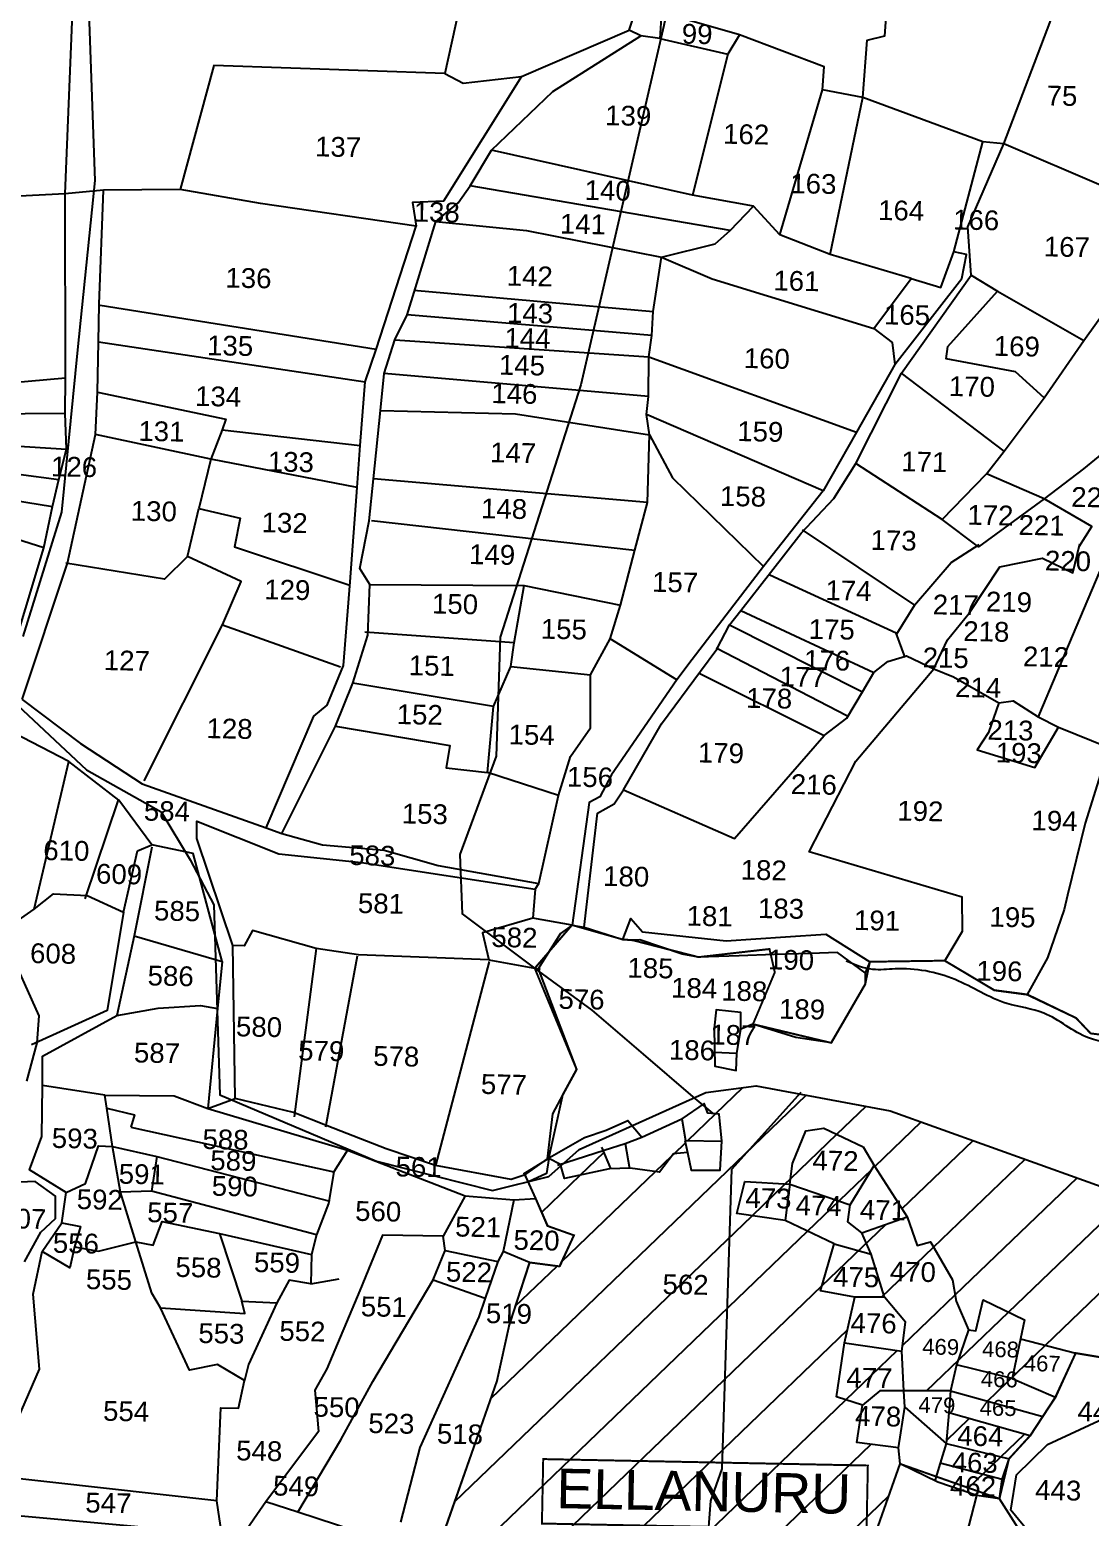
# Model space of a CAD drawing. Header units: inches. Extents: x 180371 to 190018, y 1621195 to 1629901.
# Drawn here: x 184041 to 184726, y 1627009 to 1627969 of the extents above; entities that cross this region are included whole.
import ezdxf
from ezdxf.enums import TextEntityAlignment as Align

# ---------------------------------------------------------------- set-up
doc = ezdxf.new("R2010")
doc.units = ezdxf.units.IN
doc.header["$MEASUREMENT"] = 0
for name, color, linetype in [('DIMENSION', 7, 'Continuous'), ('PLOTS', 7, 'Continuous'), ('ROAD', 1, 'Continuous'), ('STREAM', 4, 'Continuous')]:
    doc.layers.add(name, color=color, linetype=linetype)
doc.styles.get("Standard").update_dxf_attribs({"font": 'arial.ttf'})
pattern_1 = [(43.8627, (182462.903, 1626035.523), (-22.12402, 23.0202), [])]

msp = doc.modelspace()

# ---------------------------------------------------------------- hatches: boundary and pattern name
at = {"layer": 'PLOTS'}
h = msp.add_hatch(dxfattribs=at)
h.set_pattern_fill('ANSI31', color=11, scale=255.424671, angle=-1.13727)
h.set_pattern_definition(pattern_1)
h.paths.add_polyline_path([(184494.31, 1627233.44), (184538.07, 1627282.09), (184510, 1627287.31), (184477.61, 1627283.04), (184469.96, 1627279.59), (184475.31, 1627275.03), (184476.39, 1627275.77), (184477.35, 1627273.29), (184481.96, 1627269.37), (184486.14, 1627268.94), (184487.81, 1627251.61), (184486.81, 1627232.79), (184468.17, 1627232.74), (184465.72, 1627244.17), (184456.59, 1627243.43), (184447.55, 1627231.56), (184428.59, 1627234.1), (184415.29, 1627233.59), (184386.28, 1627227.37), (184383.94, 1627235.62), (184376.22, 1627228.72), (184363.67, 1627225.64), (184362.72, 1627225.2), (184367.54, 1627214.62), (184375.2, 1627196.84), (184392.32, 1627190.76), (184382.97, 1627170.7), (184363.64, 1627173.22), (184350.54, 1627132.88), (184342.64, 1627096.71), (184307.84, 1626997.74), (184299.51, 1626994.69), (184299.75, 1626941.6), (184334.65, 1626925.77), (184375.94, 1626898.2), (184392.88, 1626905.32), (184435.72, 1626898.4), (184453.43, 1626896.68), (184472.5, 1626913.06), (184480.83, 1627019.31), (184488.16, 1627039.91)])
h.paths.add_polyline_path([(184567.14, 1627121.25), (184573.88, 1627150.76), (184551.63, 1627154.95), (184560.45, 1627185.3), (184528.76, 1627200.33), (184497.66, 1627204.77), (184502.83, 1627225.54), (184531.76, 1627223.82), (184533.61, 1627237.03), (184542.1, 1627258.31), (184553.8, 1627259.95), (184579.12, 1627247.91), (184586.23, 1627235.82), (184607.5, 1627202.67), (184614.05, 1627184.25), (184622.74, 1627186.53), (184636.81, 1627162.06), (184639.27, 1627148.19), (184647.15, 1627129.65), (184652.04, 1627129.12), (184656.76, 1627149.19), (184683.3, 1627136.13), (184680.75, 1627123.95), (184716.49, 1627114.72), (184734.04, 1627111.8), (184736, 1627132.79), (184752.42, 1627215.4), (184596.67, 1627271.18), (184538.07, 1627282.09), (184494.31, 1627233.44), (184488.16, 1627039.91), (184480.83, 1627019.31), (184472.5, 1626913.06), (184453.43, 1626896.68), (184435.72, 1626898.4), (184392.88, 1626905.32), (184375.94, 1626898.2), (184449.26, 1626882.25), (184463.22, 1626883.12), (184463.67, 1626891.3), (184496.54, 1626901), (184565.81, 1626937.73), (184602.98, 1627043.19), (184602.04, 1627053.55), (184575.2, 1627057.07), (184578.76, 1627081), (184562.04, 1627086.45)])
h.paths.add_polyline_path([(184449.8, 1627151.36), (184478.82, 1627150.79), (184479.13, 1627166.43), (184450.11, 1627167.01)], flags=24)
h.paths.add_polyline_path([(184335.69, 1627132.6), (184364.71, 1627132.03), (184365.02, 1627147.67), (184336, 1627148.25)], flags=25)
h.paths.add_polyline_path([(184304.08, 1627054.81), (184333.1, 1627054.24), (184333.41, 1627069.88), (184304.39, 1627070.46)], flags=25)
h.paths.add_polyline_path([(184282.55, 1626986.92), (184311.58, 1626986.35), (184311.89, 1627001.99), (184282.86, 1627002.57)], flags=9)
h.paths.add_polyline_path([(184277.55, 1626942.58), (184306.58, 1626942), (184306.89, 1626957.65), (184277.86, 1626958.22)], flags=9)
h.paths.add_polyline_path([(184296.51, 1626920.65), (184325.54, 1626920.07), (184325.85, 1626935.73), (184296.82, 1626936.3)], flags=9)
h.paths.add_polyline_path([(184336.5, 1626901.75), (184365.52, 1626901.18), (184365.84, 1626916.82), (184336.81, 1626917.4)], flags=25)
h.paths.add_polyline_path([(184574.22, 1627066.3), (184603.24, 1627065.72), (184603.55, 1627081.37), (184574.53, 1627081.94)], flags=24)
h = msp.add_hatch(dxfattribs=at)
h.set_pattern_fill('ANSI31', color=11, scale=255.424671, angle=-1.13727)
h.set_pattern_definition(pattern_1)
h.paths.add_polyline_path([(184553.8, 1627259.95), (184542.1, 1627258.31), (184533.61, 1627237.03), (184531.76, 1627223.82), (184570.69, 1627210.54), (184586.23, 1627235.82), (184579.12, 1627247.91)])
h.paths.add_polyline_path([(184614.05, 1627184.25), (184607.5, 1627202.67), (184578.43, 1627192.36), (184584.43, 1627178.64), (184592.89, 1627150.82), (184606.51, 1627134.72), (184604.1, 1627115.88), (184605.47, 1627090.29), (184635.66, 1627090.33), (184639.52, 1627107.09), (184647.15, 1627129.65), (184639.27, 1627148.19), (184636.81, 1627162.06), (184622.74, 1627186.53)])
h.paths.add_polyline_path([(184590.05, 1627090.27), (184605.47, 1627090.29), (184604.1, 1627115.88), (184567.14, 1627121.25), (184562.04, 1627086.45), (184578.76, 1627081)])
h.paths.add_polyline_path([(184573.88, 1627150.76), (184592.89, 1627150.82), (184584.43, 1627178.64), (184560.45, 1627185.3), (184551.63, 1627154.95)])
h.paths.add_polyline_path([(184531.76, 1627223.82), (184528.76, 1627200.33), (184560.45, 1627185.3), (184584.43, 1627178.64), (184578.43, 1627192.36), (184569.24, 1627199.42), (184570.69, 1627210.54)])
h.paths.add_polyline_path([(184502.83, 1627225.54), (184497.66, 1627204.77), (184528.76, 1627200.33), (184531.76, 1627223.82)])
h.paths.add_polyline_path([(184487.81, 1627251.61), (184486.14, 1627268.94), (184478.74, 1627269.7), (184477.35, 1627273.29), (184475.31, 1627275.03), (184462.14, 1627266.01), (184464.33, 1627252.07)])
h.paths.add_polyline_path([(184425.51, 1627250.08), (184428.22, 1627234.15), (184447.55, 1627231.56), (184456.59, 1627243.43), (184465.72, 1627244.17), (184464.02, 1627252.08), (184464.33, 1627252.07), (184462.14, 1627266.01), (184436.1, 1627254.18)])
h.paths.add_polyline_path([(184385.98, 1627237.44), (184383.94, 1627235.62), (184386.28, 1627227.37), (184416.26, 1627233.8), (184411.33, 1627245.55)])
h.paths.add_polyline_path([(184628.92, 1627043.69), (184626.28, 1627035.01), (184667.21, 1627020.64), (184669.01, 1627033.09)])
h.paths.add_polyline_path([(184632.8, 1627056.42), (184628.92, 1627043.69), (184669.01, 1627033.09), (184673.41, 1627046.48)])
h.paths.add_polyline_path([(184634.46, 1627076.11), (184632.8, 1627056.42), (184673.41, 1627046.48), (184687.04, 1627061.37)])
h.paths.add_polyline_path([(184695.26, 1627073.76), (184703.5, 1627086.21), (184675.41, 1627098.38), (184639.52, 1627107.09), (184635.66, 1627090.33)])
h.paths.add_polyline_path([(184639.52, 1627107.09), (184675.41, 1627098.38), (184680.75, 1627123.95), (184683.3, 1627136.13), (184656.76, 1627149.19), (184652.04, 1627129.12), (184647.15, 1627129.65)])
h.paths.add_polyline_path([(184675.41, 1627098.38), (184703.5, 1627086.21), (184716.49, 1627114.72), (184680.75, 1627123.95)])
h.paths.add_polyline_path([(184528.53, 1627198.88), (184571.9, 1627198.02), (184572.36, 1627221), (184528.98, 1627221.86)], flags=9)
h.paths.add_polyline_path([(184539.37, 1627227.84), (184582.78, 1627226.98), (184583.24, 1627250.06), (184539.83, 1627250.92)], flags=24)
h.paths.add_polyline_path([(184589.31, 1627155.8), (184632.84, 1627154.94), (184633.31, 1627178.4), (184589.77, 1627179.27)], flags=24)
h.paths.add_polyline_path([(184614.61, 1627111.14), (184643.63, 1627110.56), (184643.94, 1627126.21), (184614.92, 1627126.78)], flags=24)
h.paths.add_polyline_path([(184561.29, 1627087.62), (184604.67, 1627086.76), (184605.12, 1627109.74), (184561.75, 1627110.6)], flags=9)
h.paths.add_polyline_path([(184552.64, 1627152.43), (184596.14, 1627151.57), (184596.61, 1627174.94), (184553.1, 1627175.81)], flags=9)
h.paths.add_polyline_path([(184496.03, 1627203.28), (184539.57, 1627202.41), (184540.03, 1627225.9), (184496.49, 1627226.76)], flags=9)
h.paths.add_polyline_path([(184629.25, 1627032.57), (184672.79, 1627031.7), (184673.26, 1627055.19), (184629.72, 1627056.05)], flags=9)
h.paths.add_polyline_path([(184628.13, 1627017.39), (184671.67, 1627016.52), (184672.13, 1627039.99), (184628.6, 1627040.86)], flags=9)
h.paths.add_polyline_path([(184612.15, 1627073.45), (184641.17, 1627072.87), (184641.48, 1627088.52), (184612.46, 1627089.09)], flags=9)
h.paths.add_polyline_path([(184632.87, 1627049.67), (184676.41, 1627048.81), (184676.87, 1627072.28), (184633.34, 1627073.14)], flags=24)
h.paths.add_polyline_path([(184652.46, 1627090.24), (184681.48, 1627089.66), (184681.79, 1627105.31), (184652.77, 1627105.88)], flags=24)
h.paths.add_polyline_path([(184651.68, 1627071.75), (184680.7, 1627071.17), (184681.01, 1627086.82), (184651.99, 1627087.4)], flags=9)
h.paths.add_polyline_path([(184653.25, 1627109.55), (184682.28, 1627108.97), (184682.59, 1627124.62), (184653.56, 1627125.19)], flags=24)
h.paths.add_polyline_path([(184680.23, 1627100.38), (184709.25, 1627099.8), (184709.56, 1627115.45), (184680.54, 1627116.02)], flags=24)

# ---------------------------------------------------------------- linework, layer by layer
for points in [[(183934.4, 1627584.08), (184026.12, 1627555.92), (184050.01, 1627634.77), (184055.42, 1627661.4), (184059.69, 1627678.87), (184064.48, 1627698.42), (184063.61, 1627721.45), (184063.96, 1627744.38), (184063.66, 1627863.23), (184107.27, 1628932.84)], [(184557.83, 1627824.01), (184579.03, 1627925.48), (184581.76, 1627962.54), (184593.24, 1627965.36), (184594.37, 1627983.01), (184598.64, 1628003.01), (184601.75, 1628009.66), (184617.67, 1628000.4), (184649.75, 1628119.17), (184655.25, 1628132.52), (184661.94, 1628145.3)], [(184853.73, 1628065.99), (184797.35, 1628001.54), (184787.55, 1627980.63), (184777.69, 1627982.65), (184734.45, 1627867.97), (184670.12, 1627895.64), (184656.54, 1627896.87)], [(184455.2, 1628052.06), (184331.73, 1628044.85), (184308.97, 1627941.04), (184159.68, 1627946.11), (184137.94, 1627866), (184088.53, 1627865.6), (184063.66, 1627863.23), (183928.87, 1627856.32), (183723.44, 1627856.53), (183647.3, 1627856.89), (183262.93, 1627890.85), (183060.49, 1627910.79), (182748.06, 1627966.97)], [(184035.97, 1627536.73), (184073.62, 1627508.31), (184113.35, 1627482.38), (184193.61, 1627453.81), (184203.7, 1627450.22), (184229.94, 1627442.98), (184269.67, 1627439.5), (184304.74, 1627429.58), (184369.59, 1627417.84), (184382.3, 1627474.66), (184390.03, 1627500.01), (184403.11, 1627518.52), (184403.05, 1627552.57), (184415.67, 1627575.92), (184422.5, 1627597.65), (184431.79, 1627633.13), (184439.85, 1627663.92), (184441.22, 1627707.71), (184439.29, 1627720.71), (184440.54, 1627732.47), (184440.71, 1627758.06), (184442.69, 1627771.84), (184443.55, 1627787.25), (184449, 1627822.4), (184483.61, 1627831), (184493.29, 1627839.57), (184508.33, 1627855.21), (184469.04, 1627862.41), (184339.04, 1627891.42), (184378.65, 1627929.35), (184435.64, 1627965.31), (184428.08, 1627969.02), (184455.2, 1628052.06)], [(184303.21, 1627845.32), (184361.79, 1627839.49), (184449, 1627822.4), (184481.67, 1627808.41), (184585.97, 1627776.26), (184597.92, 1627767.25), (184599.72, 1627753.01), (184642.84, 1627808.56), (184645.87, 1627824.16), (184637.75, 1627825.79), (184656.54, 1627896.87), (184579.03, 1627925.48), (184552.98, 1627930.38), (184553.9, 1627945.21), (184499.3, 1627965.94), (184448.95, 1627980.32), (184447.79, 1627963.62), (184435.64, 1627965.31)], [(184424.33, 1627478.45), (184448.93, 1627521.03), (184474.07, 1627555.01), (184484.56, 1627569.18), (184492.89, 1627584.99), (184500.13, 1627594.25), (184519.28, 1627618.75), (184539.21, 1627644.22), (184560.25, 1627666.51), (184574.34, 1627689.11), (184604.04, 1627747.45), (184648.96, 1627810.64), (184646.76, 1627842.05), (184670.12, 1627895.64), (184702.1, 1627979.87)], [(184696.18, 1627731.43), (184721.81, 1627768.65), (184777.85, 1627846.85), (184854.92, 1627977.54), (184892.49, 1627959.46), (184905.28, 1627953.31), (184917.54, 1627980.02)], [(184308.97, 1627941.04), (184320.86, 1627934.78), (184358.39, 1627939.05), (184428.08, 1627969.02)], [(184499.3, 1627965.94), (184491.67, 1627953.42), (184469.04, 1627862.41)], [(184447.79, 1627963.62), (184491.67, 1627953.42)], [(184358.39, 1627939.05), (184308.17, 1627858.63), (184288.11, 1627857.58), (184290.43, 1627842.49), (184189.81, 1627856.96), (184137.94, 1627866)], [(184525.33, 1627836.69), (184552.98, 1627930.38)], [(184203.7, 1627450.22), (184238.22, 1627519.61), (184249.6, 1627547.29), (184259.22, 1627578.39), (184260.57, 1627611.08), (184253.97, 1627621.27), (184260.07, 1627652.09), (184262.84, 1627679.22), (184267.33, 1627723.36), (184269.77, 1627747.31), (184276.74, 1627768.98), (184284.59, 1627785.12), (184289.96, 1627802.49), (184303.21, 1627845.32), (184317.6, 1627857.5), (184325.34, 1627868.42), (184339.04, 1627891.42)], [(184035.97, 1627536.73), (184065.25, 1627624.82), (184083.22, 1627707.82), (184084.63, 1627735.27), (184085.25, 1627767.62), (184085.72, 1627792.12), (184088.53, 1627865.6)], [(184493.29, 1627839.57), (184325.34, 1627868.42)], [(184610.26, 1627808.49), (184557.83, 1627824.01), (184525.33, 1627836.69), (184508.33, 1627855.21)], [(184193.61, 1627453.81), (184224.32, 1627526.04), (184232.89, 1627533.04), (184243.53, 1627558.76), (184247.77, 1627612.65), (184252.32, 1627673.66), (184254.35, 1627700.83), (184257.42, 1627741.93), (184264.65, 1627762.74), (184290.43, 1627842.49)], [(184585.97, 1627776.26), (184610.26, 1627808.49), (184629.28, 1627802.87), (184637.75, 1627825.79)], [(184648.96, 1627810.64), (184666.04, 1627800.32)], [(184288.84, 1627801.01), (184443.55, 1627787.25)], [(184696.18, 1627731.43), (184677.56, 1627748.4), (184632.9, 1627756.71), (184633.83, 1627764.62), (184666.04, 1627800.32), (184721.81, 1627768.65)], [(184264.65, 1627762.74), (184086.4, 1627791.24)], [(184442.69, 1627771.84), (184284.59, 1627785.12)], [(184085.25, 1627767.62), (184257.42, 1627741.93)], [(184276.74, 1627768.98), (184440.71, 1627758.06), (184574.93, 1627709.42)], [(184939.88, 1627752.49), (184836.78, 1627763.09), (184796.68, 1627753.71), (184781.44, 1627736.21), (184768.84, 1627721.74), (184742.75, 1627703.17), (184721.62, 1627685.73), (184696.15, 1627666.22), (184653.78, 1627635.33), (184630.17, 1627652.94), (184574.34, 1627689.11)], [(183903.07, 1627699.39), (183915.39, 1627707.9), (183933.84, 1627720.33), (183950.45, 1627734.32), (184063.96, 1627744.38)], [(184440.54, 1627732.47), (184269.77, 1627747.31)], [(184599.72, 1627753.01), (184574.93, 1627709.42), (184553.3, 1627671.41), (184514.75, 1627622.57), (184468.81, 1627562.56), (184458.82, 1627549.51), (184416.66, 1627488.07), (184409.05, 1627473.81), (184402.16, 1627470.21), (184391.13, 1627391.1), (184365.89, 1627395.44)], [(184670.21, 1627697.16), (184604.04, 1627747.45)], [(184084.63, 1627735.27), (184167.4, 1627717.81), (184165.13, 1627710.87), (184157.84, 1627691.92)], [(184718.8, 1627635.45), (184726.86, 1627648.54), (184696.15, 1627666.22), (184658.83, 1627682.52), (184670.21, 1627697.16), (184696.18, 1627731.43)], [(184063.61, 1627721.45), (183933.84, 1627720.33)], [(184267.33, 1627723.36), (184354.51, 1627721.29), (184441.22, 1627707.71), (184456.12, 1627679.85), (184514.75, 1627622.57)], [(184553.3, 1627671.41), (184439.29, 1627720.71)], [(183846.65, 1627651.2), (183856.4, 1627681.76), (183856.52, 1627693.58), (183858.45, 1627707.13), (183903.07, 1627699.39), (184059.69, 1627678.87)], [(183915.39, 1627707.9), (184064.48, 1627698.42)], [(184157.84, 1627691.92), (184083.22, 1627707.82)], [(184165.13, 1627710.87), (184254.35, 1627700.83)], [(183856.52, 1627693.58), (184055.42, 1627661.4)], [(184252.32, 1627673.66), (184157.84, 1627691.92), (184149.94, 1627660.1)], [(184050.01, 1627634.77), (183945.96, 1627667.69), (183856.4, 1627681.76)], [(184439.85, 1627663.92), (184262.84, 1627679.22)], [(184630.17, 1627652.94), (184658.83, 1627682.52)], [(184142.78, 1627628.99), (184149.94, 1627660.1), (184176.72, 1627653.75), (184173.08, 1627635.29), (184247.6, 1627610.55)], [(184261.57, 1627652.24), (184431.79, 1627633.13)], [(184539.74, 1627646.29), (184612.42, 1627597.57), (184635.98, 1627625.21), (184654.11, 1627636.86)], [(184742.16, 1627643.66), (184714.26, 1627577.65), (184693.12, 1627527.69), (184692.19, 1627525.47), (184705.4, 1627518.95), (184737.79, 1627505.64)], [(184165.41, 1627584.88), (184177.36, 1627613.04), (184142.78, 1627628.99), (184127.94, 1627614.38), (184064.16, 1627624.74)], [(184399.01, 1627389.74), (184407.57, 1627463.42), (184418.25, 1627469.41), (184424.33, 1627478.45), (184496.05, 1627446.92), (184554.04, 1627513.59), (184568.56, 1627524.64), (184578.68, 1627541.67), (184586.16, 1627554.26), (184595.08, 1627561.38), (184607.27, 1627565.02), (184624.86, 1627556.54), (184633.71, 1627575.2), (184647.6, 1627592.52), (184667.48, 1627622.31), (184695.12, 1627627.97), (184714.68, 1627618.57), (184719.25, 1627637.28)], [(184260.57, 1627611.08), (184360.27, 1627610.45)], [(184382.3, 1627474.66), (184336.61, 1627489.5), (184340.4, 1627532.3), (184351.64, 1627558.14), (184353.84, 1627573.44), (184360.27, 1627610.45), (184422.5, 1627597.65)], [(184606.38, 1627563.96), (184600.56, 1627579.67), (184518.96, 1627617.06)], [(184500.13, 1627594.25), (184586.16, 1627554.26)], [(184612.42, 1627597.57), (184600.8, 1627579)], [(184114.62, 1627484.3), (184165.41, 1627584.88), (184241.54, 1627557.83)], [(184492.89, 1627584.99), (184578.68, 1627541.67)], [(184353.84, 1627573.44), (184257.22, 1627580.19)], [(184458.82, 1627549.51), (184415.67, 1627575.92)], [(184568.53, 1627526.09), (184484.26, 1627569.92)], [(184351.64, 1627558.14), (184403.05, 1627552.57)], [(184473.7, 1627553.52), (184554.04, 1627513.59)], [(184631.87, 1627368.1), (184643.25, 1627387.12), (184643.06, 1627409.07), (184544.2, 1627438.39), (184574.46, 1627496.91), (184624.86, 1627556.54), (184637.6, 1627551.34), (184666.83, 1627534.67), (184676.14, 1627535.88), (184692.19, 1627525.47)], [(184340.4, 1627532.3), (184249.6, 1627547.29)], [(184666.83, 1627534.67), (184660.11, 1627515.47), (184652.92, 1627504.32), (184689.99, 1627492.92), (184705.4, 1627518.95)], [(184029.21, 1627391.2), (184043.69, 1627401.46), (184056.16, 1627411.25), (184077.96, 1627410.12), (184101.47, 1627399.46), (184110.44, 1627439.04), (184119.75, 1627442.9), (184098.29, 1627471.66), (184065.96, 1627496.74), (184018.03, 1627521.37)], [(184238.22, 1627519.61), (184312.08, 1627506.99), (184309.76, 1627492.54), (184336.61, 1627489.5)], [(184737.79, 1627505.64), (184722.58, 1627456.91), (184711.22, 1627410.33), (184708.98, 1627401.18), (184698.19, 1627369.92), (184685.03, 1627346.16), (184663.88, 1627348.97), (184631.87, 1627368.1), (184583.51, 1627367.4), (184580.38, 1627360.3), (184580.54, 1627352.98), (184558.42, 1627315.05), (184535.63, 1627318.49), (184508.01, 1627327.1), (184500.18, 1627323.97), (184500.24, 1627334.57), (184484.15, 1627336.38), (184483.02, 1627324.61), (184483.28, 1627300.06), (184497.11, 1627297.25), (184497.63, 1627308.14), (184500.18, 1627323.97)], [(184043.69, 1627401.46), (184065.96, 1627496.74)], [(184097.96, 1627471.91), (184076.46, 1627407.94)], [(184016.93, 1627035.34), (184047.04, 1627104.35), (184042.93, 1627152.75), (184048.88, 1627180.26), (184061.61, 1627198.74), (184064.31, 1627218.48), (184040.69, 1627232.95), (184048.7, 1627254.64), (184048.97, 1627287.59), (184049.12, 1627306.35), (184097.06, 1627332.77), (184123.77, 1627337.51), (184151.19, 1627339.15), (184162.08, 1627337.13), (184155.83, 1627272.73), (184173.44, 1627279.07), (184172.05, 1627377.85), (184148.65, 1627446.92), (184148.67, 1627458.24), (184201.81, 1627437.01), (184255.16, 1627431.4), (184367.3, 1627414.35), (184369.59, 1627417.84)], [(184830.26, 1627446.84), (184822.15, 1627436.31), (184807.27, 1627403.53), (184794.87, 1627386.31), (184787.71, 1627353.44), (184782.16, 1627338.4), (184775.81, 1627314.88), (184726.14, 1627321.12), (184716.74, 1627331.04), (184685.03, 1627346.16)], [(184119.71, 1627441.36), (184108.32, 1627384.06), (184097.06, 1627332.77)], [(184108.32, 1627384.06), (184165.16, 1627367.56), (184146.44, 1627437.29), (184119.75, 1627442.9)], [(184367.3, 1627414.35), (184365.89, 1627395.44), (184333.36, 1627386), (184337.34, 1627368.63), (184253.15, 1627371.95), (184225.83, 1627375.99), (184184.66, 1627387.51), (184179.31, 1627377.74), (184172.05, 1627377.85)], [(184101.47, 1627399.46), (184090.8, 1627335.94), (184041.86, 1627313.66)], [(184391.13, 1627391.1), (184383.61, 1627385.59), (184369.2, 1627362.85), (184394.04, 1627297.93), (184385.18, 1627281.7), (184378.4, 1627269.29), (184374.99, 1627240.19), (184360.09, 1627229.68), (184351.89, 1627226.77), (184302.94, 1627235.88), (184270.97, 1627246.61), (184232.92, 1627261.52), (184211.09, 1627270.08), (184173.44, 1627279.07)], [(184391.13, 1627391.1), (184399.01, 1627389.74), (184424.02, 1627381.75), (184429.09, 1627395.28), (184436.67, 1627386.76), (184490.66, 1627380.89), (184528.91, 1627383.51), (184555.12, 1627385.31), (184583.51, 1627367.4)], [(184038.87, 1627290.19), (184045.65, 1627315.01), (184046.99, 1627332.5), (184026.08, 1627379.03)], [(184580.38, 1627360.3), (184562.5, 1627373.39), (184545.13, 1627372.81), (184521.74, 1627372.02), (184498.98, 1627371.26), (184472.83, 1627370.38), (184462.34, 1627372.28), (184435.02, 1627381.66), (184430.37, 1627381.28), (184424.02, 1627381.75)], [(184225.83, 1627375.99), (184211.72, 1627267.2)], [(184232.1, 1627260.88), (184252.43, 1627371.21)], [(184165.16, 1627367.56), (184162.08, 1627337.13)], [(184337.52, 1627367.55), (184302.94, 1627235.88)], [(184337.34, 1627368.63), (184370.54, 1627362.56)], [(184497.63, 1627308.14), (184483, 1627308.87)], [(184177.32, 1626995.7), (184164.8, 1626997.52), (184161.68, 1627019.27), (184164.16, 1627079.36), (184175.71, 1627079.13), (184179.61, 1627096.9), (184162.08, 1627107.4), (184143.95, 1627103.67), (184125.27, 1627143.86), (184119.67, 1627153.41), (184109.4, 1627186.62), (184099.51, 1627218.65), (184094.21, 1627248.13), (184090.53, 1627272.75), (184089.26, 1627281.23), (184048.97, 1627287.59)], [(184089.26, 1627281.23), (184134.11, 1627280.82), (184155.83, 1627272.73)], [(184374.99, 1627240.19), (184399.23, 1627254.02), (184413.23, 1627258.68), (184427.26, 1627264.89), (184436.1, 1627254.18), (184462.14, 1627266.01), (184464.33, 1627252.07), (184487.81, 1627251.61), (184486.14, 1627268.94), (184478.74, 1627269.7), (184476.39, 1627275.77), (184462.14, 1627266.01)], [(184780.85, 1626845.83), (184712.98, 1626955.45), (184695.52, 1626987.85), (184674.65, 1627013.19), (184678.33, 1627036.12), (184698.36, 1627055.66), (184796.65, 1627101.37), (184841.18, 1627215.26), (184856.94, 1627258.09), (184845.64, 1627269.68), (184827.48, 1627276.19)], [(184090.53, 1627272.75), (184108.47, 1627268.52), (184106.03, 1627260.57)], [(184155.83, 1627272.73), (184246.1, 1627245.64), (184322.08, 1627216.22), (184353.62, 1627213.69), (184367.54, 1627214.62), (184375.2, 1627196.84), (184392.32, 1627190.76), (184382.97, 1627170.7), (184363.64, 1627173.22), (184346.55, 1627180.37), (184343.08, 1627173.77), (184334.99, 1627150.16), (184330.88, 1627138.15), (184292.75, 1627053.83), (184280.23, 1627005.46)], [(184106.03, 1627260.57), (184237.2, 1627231.68)], [(184381.82, 1627236.11), (184411.83, 1627245.7), (184425.51, 1627250.08), (184436.1, 1627254.18)], [(184064.31, 1627218.48), (184076.82, 1627224.28), (184085.22, 1627248.47), (184094.21, 1627248.13), (184122.85, 1627241.63), (184234.67, 1627212.8)], [(184246.1, 1627245.64), (184237.2, 1627231.68), (184233.84, 1627211.26), (184226.14, 1627191.11), (184222.88, 1627178.3), (184222.36, 1627159.44), (184208.38, 1627161.72), (184200.51, 1627147.14), (184182.11, 1627107.38), (184179.61, 1627096.9)], [(184416.23, 1627233.88), (184410.47, 1627247.58)], [(184425.51, 1627250.08), (184428.28, 1627233.8)], [(184464.02, 1627252.08), (184465.72, 1627244.17), (184468.17, 1627232.74), (184486.81, 1627232.79), (184487.81, 1627251.61)], [(184122.85, 1627241.63), (184119.46, 1627219.35)], [(184465.72, 1627244.17), (184456.59, 1627243.43), (184447.55, 1627231.56), (184428.59, 1627234.1), (184415.29, 1627233.59), (184386.28, 1627227.37), (184383.68, 1627236.53), (184376.03, 1627240.39), (184374.6, 1627230.69), (184363.06, 1627225.36), (184360.23, 1627230.67)], [(184592.89, 1627150.82), (184584.43, 1627178.64), (184578.43, 1627192.36), (184569.24, 1627199.42), (184570.69, 1627210.54), (184586.23, 1627235.82)], [(184037.37, 1627173.53), (184048.02, 1627192.69), (184057.44, 1627201.58), (184057.4, 1627216.1), (184044.21, 1627225.6), (184029.67, 1627224.9)], [(184360.23, 1627230.67), (184367.54, 1627214.62)], [(184226.14, 1627191.11), (184119.46, 1627219.35), (184099.51, 1627218.65)], [(184322.08, 1627216.22), (184307.97, 1627190.19), (184268.58, 1627190.75), (184254.13, 1627155.09), (184232.66, 1627104.56), (184224.93, 1627090.68), (184227.26, 1627063.99), (184193.4, 1627018.68)], [(184531.76, 1627223.82), (184528.76, 1627200.33)], [(184531.76, 1627223.82), (184570.69, 1627210.54)], [(184353.62, 1627213.69), (184346.55, 1627180.37)], [(184061.61, 1627198.74), (184073.52, 1627196.52), (184069.61, 1627183.41), (184066.69, 1627169.66), (184048.88, 1627180.26)], [(184069.61, 1627183.41), (184085.18, 1627180.46), (184109.4, 1627186.62), (184120.59, 1627184.42), (184126.38, 1627199.73), (184163.38, 1627191.89), (184222.88, 1627178.3)], [(184578.43, 1627192.36), (184607.5, 1627202.67)], [(184163.38, 1627191.89), (184177.91, 1627148.22)], [(184214.04, 1627011.9), (184241.77, 1627058.76), (184262.37, 1627096.34), (184301.43, 1627162.02), (184309.13, 1627180.94), (184307.97, 1627190.19)], [(184309.13, 1627180.94), (184343.08, 1627173.77)], [(184560.45, 1627185.3), (184584.43, 1627178.64)], [(184222.36, 1627159.44), (184240.69, 1627162.57)], [(184301.43, 1627162.02), (184334.99, 1627150.16)], [(184694.48, 1626645.52), (184698.02, 1626665.22), (184704.45, 1626695.17), (184717.37, 1626733.17), (184725.33, 1626765.66), (184756.65, 1626856.53), (184734.94, 1626893.02), (184710, 1626953.19), (184667.21, 1627020.64), (184652.59, 1627022.64), (184627.38, 1627031.28), (184602.98, 1627043.19), (184602.04, 1627053.55), (184606.03, 1627079.89), (184605.47, 1627090.29), (184604.1, 1627115.88), (184606.51, 1627134.72), (184592.89, 1627150.82), (184573.88, 1627150.76)], [(184125.27, 1627143.86), (184179.75, 1627140.18), (184177.91, 1627148.22), (184200.51, 1627147.14)], [(184567.14, 1627121.25), (184604.1, 1627115.88)], [(184606.03, 1627079.89), (184632.8, 1627056.42), (184673.41, 1627046.48)], [(184669.01, 1627033.09), (184628.92, 1627043.69)], [(184161.68, 1627019.27), (184016.93, 1627035.34)], [(184251.45, 1626999.62), (184214.04, 1627011.9), (184193.4, 1627018.68), (184177.32, 1626995.7)], [(184583.09, 1626807.06), (184645.6, 1626882.05), (184663.29, 1626943.89), (184664.54, 1626948.28), (184635.86, 1626957.67), (184652.59, 1627022.64)], [(184177.32, 1626995.7), (184164.8, 1626997.52), (184016.3, 1627011.13)]]:
    msp.add_lwpolyline(points, dxfattribs=at)
at = {"layer": 'PLOTS', "color": 11, "const_width": 1.28}
for points in [[(184775.81, 1627314.88), (184726.14, 1627321.12), (184716.74, 1627331.04), (184685.03, 1627346.16), (184663.88, 1627348.97), (184631.87, 1627368.1), (184583.51, 1627367.4), (184580.54, 1627352.98), (184558.42, 1627315.05), (184508.01, 1627327.1), (184522.11, 1627360.59), (184518.66, 1627375.62), (184472.83, 1627370.38), (184430.37, 1627381.28), (184424.02, 1627381.75), (184391.13, 1627391.1), (184367.02, 1627363.2), (184394.04, 1627297.93), (184385.18, 1627281.7), (184376.03, 1627240.39), (184360.23, 1627230.67), (184367.54, 1627214.62), (184375.2, 1627196.84), (184392.32, 1627190.76), (184382.97, 1627170.7), (184363.64, 1627173.22), (184350.54, 1627132.88), (184342.64, 1627096.71), (184307.84, 1626997.74)], [(184565.81, 1626937.73), (184602.98, 1627043.19), (184667.21, 1627020.64), (184673.41, 1627046.48), (184687.04, 1627061.37), (184703.5, 1627086.21), (184716.49, 1627114.72), (184796.65, 1627101.37), (184813.41, 1627220.35), (184827.48, 1627276.19), (184828.79, 1627286.69)]]:
    msp.add_lwpolyline(points, dxfattribs=at)
msp.add_lwpolyline([(184372.5, 1627046.26), (184582.21, 1627042.1), (184581.38, 1627000.47), (184371.67, 1627004.64)], close=True, dxfattribs=at)
at = {"layer": 'ROAD'}
for points in [[(184445.29, 1629069.46), (184457.09, 1628784.34), (184474.08, 1628288.94), (184470.89, 1628069.23), (184450.34, 1627971.96), (184396.85, 1627739.83), (184344.74, 1627576.91), (184342.06, 1627500.22), (184318.69, 1627436.73), (184320.25, 1627398.33), (184369.55, 1627361.3), (184403.96, 1627336.2), (184437.14, 1627307.63), (184469.18, 1627280.25), (184481.76, 1627269.54)], [(184024.78, 1628140.7), (184048.23, 1628089.51), (184077.06, 1628034.59), (184082.9, 1627871.89), (184071.66, 1627762.51), (184061.42, 1627657.64), (184036.26, 1627577.53)], [(184022.88, 1627542.47), (184077.48, 1627491.27), (184125.71, 1627464.24), (184144.38, 1627433.27), (184159.68, 1627404.07), (184163.57, 1627281.41), (184264.89, 1627238.63), (184339.73, 1627219.77), (184376.22, 1627228.72), (184395.65, 1627246.08), (184477.61, 1627283.04), (184510, 1627287.31), (184596.67, 1627271.18), (184752.78, 1627215.27)], [(183109.38, 1626650.47), (183279.96, 1626660.84), (183355.97, 1626689.37), (183429.52, 1626724.6), (183581.39, 1626774.89), (183680.86, 1626786.68), (183905.68, 1626783.93), (184104.13, 1626748.91), (184157.34, 1626769.08), (184245.09, 1626764.47), (184267.21, 1626772.01), (184270.95, 1626790.57), (184292.15, 1626853.13), (184303.2, 1626887.99), (184323.7, 1626900.85), (184362.24, 1626892.44), (184392.88, 1626905.32), (184435.72, 1626898.4), (184453.43, 1626896.68), (184472.5, 1626913.06), (184480.83, 1627019.31), (184488.16, 1627039.91), (184494.31, 1627233.44), (184539.13, 1627283.27)], [(184565.81, 1626937.73), (184602.98, 1627043.19), (184602.04, 1627053.55), (184575.2, 1627057.07), (184578.76, 1627081), (184562.04, 1627086.45), (184567.14, 1627121.25), (184573.88, 1627150.76), (184551.63, 1627154.95), (184560.45, 1627185.3), (184528.76, 1627200.33), (184497.66, 1627204.77), (184502.83, 1627225.54), (184531.76, 1627223.82), (184533.61, 1627237.03), (184542.1, 1627258.31), (184553.8, 1627259.95), (184579.12, 1627247.91), (184586.23, 1627235.82), (184607.5, 1627202.67), (184614.05, 1627184.25), (184622.74, 1627186.53), (184636.81, 1627162.06), (184639.27, 1627148.19), (184647.15, 1627129.65), (184652.04, 1627129.12), (184656.76, 1627149.19), (184683.3, 1627136.13), (184680.75, 1627123.95), (184716.49, 1627114.72), (184796.65, 1627101.37)], [(184363.64, 1627173.22), (184350.54, 1627132.88), (184342.64, 1627096.71), (184307.84, 1626997.74)], [(184647.15, 1627129.65), (184639.52, 1627107.09), (184635.66, 1627090.33), (184634.46, 1627076.11), (184632.8, 1627056.42), (184628.92, 1627043.69), (184625.43, 1627032.23)], [(184680.75, 1627123.95), (184675.41, 1627098.38), (184703.5, 1627086.21)], [(184667.21, 1627020.64), (184669.01, 1627033.09), (184673.41, 1627046.48), (184687.04, 1627061.37), (184695.26, 1627073.76), (184703.5, 1627086.21), (184716.49, 1627114.72)], [(184675.41, 1627098.38), (184639.52, 1627107.09)], [(184635.66, 1627090.33), (184605.47, 1627090.29), (184590.05, 1627090.27), (184578.76, 1627081)], [(184635.66, 1627090.33), (184695.26, 1627073.76)], [(184687.04, 1627061.37), (184634.46, 1627076.11)]]:
    msp.add_lwpolyline(points, dxfattribs=at)
at = {"layer": 'STREAM'}
for points in [[(184101.83, 1628954.46), (184076.91, 1628931.45), (184030.75, 1628897.26), (183996.61, 1628883.84), (183913.67, 1628825.42), (183847.01, 1628782.63), (183791.75, 1628748.44), (183752.57, 1628715.53), (183718.29, 1628686.53), (183651.03, 1628654.18), (183592.09, 1628596), (183522.96, 1628550.05), (183466.11, 1628516.69), (183410.81, 1628480.1), (183365.55, 1628464.15), (183303.16, 1628407.87), (183230.17, 1628370.01), (183186.35, 1628346.02), (183129.14, 1628294.22), (183082.63, 1628255.84), (182998.16, 1628205.39), (182956.32, 1628159.7), (182885.03, 1628085.72), (182840.01, 1628041.7), (182745.01, 1627999.77), (182643.14, 1627924.67), (182579.27, 1627901.07), (182505.55, 1627866.44), (182459.54, 1627812.82), (182392.88, 1627770.03), (182279.17, 1627702.51), (182152.58, 1627632.84), (182103.72, 1627604.65), (182030.99, 1627538.72), (181981.72, 1627482.75), (181934.49, 1627408.3), (181906.01, 1627347.91), (181844.46, 1627262.15), (181775.71, 1627164.65), (181719.65, 1627059.19), (181639.91, 1626925.95), (181522.62, 1626789.01), (181456.57, 1626697.87), (181367.66, 1626555.83), (181234.16, 1626432.65), (181138.86, 1626292.01), (181084.02, 1626248.16), (181041.67, 1626186.09), (181003.14, 1626131.08)], [(181652.16, 1625047.62), (181674.67, 1625072.52), (181721.03, 1625122.27), (181760.12, 1625142.16), (181819.61, 1625180.99), (181860.29, 1625213.52), (181924.55, 1625223.58), (181994.74, 1625230.19), (182020.15, 1625253.41), (182068.73, 1625280.45), (182130.52, 1625301.22), (182192.3, 1625320.67), (182274.84, 1625344.37), (182330.59, 1625363.26), (182407.37, 1625399.08), (182478.28, 1625408.34), (182508.65, 1625409.75), (182600.87, 1625416.58), (182690.39, 1625422.14), (182812.73, 1625434.38), (182884.27, 1625441.63), (182983.42, 1625461.67), (183028.84, 1625464.1), (183082.69, 1625487.7), (183230.89, 1625532.16), (183313.72, 1625567.21), (183325.62, 1625595), (183411.53, 1625617.32), (183473.38, 1625638.11), (183528.08, 1625669.06), (183547.29, 1625694.7), (183579.22, 1625722.09), (183646.96, 1625765.14), (183705.84, 1625804.68), (183761.27, 1625838.94), (183812.51, 1625863.28), (183852.58, 1625897.19), (183876.59, 1625929.41), (183907.88, 1625953.03), (183966.79, 1625993.9), (184041.44, 1626054.47), (184072.42, 1626101.24), (184119.6, 1626157.02), (184146.7, 1626176.5), (184227.05, 1626214), (184259.47, 1626232.71), (184279.74, 1626278.35), (184299.47, 1626296.64), (184350.17, 1626327.66), (184396.57, 1626344.09), (184450.34, 1626328.35), (184480.61, 1626305.72), (184503.89, 1626301.26), (184544.35, 1626321.14), (184567.92, 1626354.24), (184633.94, 1626416.99), (184677.86, 1626476.84), (184718.18, 1626556.79), (184728.73, 1626583.94), (184746.4, 1626632.96), (184765.76, 1626730.49), (184778.1, 1626780.29), (184796.86, 1626850.65), (184828.29, 1626920.09), (184851.77, 1626959.66), (184875.67, 1626985.88), (184926.77, 1627064.6), (185022.1, 1627124.09), (185040.02, 1627151.76), (185134.67, 1627210.61), (185188.88, 1627250.24), (185205.32, 1627271.27), (185252.83, 1627338.12), (185285.83, 1627419.55), (185328.81, 1627465.4), (185405.78, 1627507.92), (185453.38, 1627551.01), (185546.32, 1627650.31), (185602.17, 1627705.25), (185638.05, 1627729.89), (185675.97, 1627756.5), (185700.54, 1627783.37), (185718.42, 1627908.9), (185726.38, 1628007.5), (185740.91, 1628099.97), (185746.67, 1628154.57), (185747.12, 1628177.25), (185774.2, 1628294.47), (185822.46, 1628370.92), (185859.82, 1628436.24), (185894.89, 1628487.59), (185964.9, 1628611.43), (186020.67, 1628696.4), (186059.5, 1628768.36), (186115.69, 1628840.65), (186167.17, 1628877.66), (186203.86, 1628875.6), (186304.18, 1628894.37), (186373.52, 1628889.79), (186439.4, 1628872.47), (186501.96, 1628848.81), (186558.25, 1628832.75), (186600.67, 1628816.97), (186631.32, 1628800.35), (186680.14, 1628784.43), (186728.89, 1628765.32), (186778.7, 1628745.11), (186826.34, 1628723.89), (186852.95, 1628719.09), (186865.75, 1628717.77), (186883.94, 1628719.54), (186906.49, 1628725.5), (186923.77, 1628734.76), (186948.96, 1628766.29)], [(185955.14, 1624057.75), (185954, 1624088.02), (185933.63, 1624127.49), (185915.21, 1624170.68), (185890.18, 1624204.62), (185868.17, 1624257.96), (185855.41, 1624283.9), (185846.57, 1624335.01), (185832, 1624378.11), (185814.45, 1624443.1), (185811.21, 1624491.44), (185795.48, 1624535.94), (185791.97, 1624574.84), (185772.89, 1624613.66), (185758, 1624660.29), (185739.18, 1624697.62), (185723.96, 1624741.04), (185705.84, 1624780.72), (185703.77, 1624827.46), (185707.36, 1624857.37), (185710.28, 1624896.3), (185740.55, 1624952.68), (185751.77, 1624978.16), (185754.49, 1625007.24), (185762.77, 1625034.69), (185759.71, 1625096.87), (185757.71, 1625125.61), (185747.32, 1625163.51), (185752.26, 1625196.56), (185744.47, 1625235.7), (185749.41, 1625268.58), (185748.24, 1625282.82), (185733.1, 1625290.36), (185736.77, 1625312.9), (185737.8, 1625351.2), (185737.09, 1625369.71), (185739.74, 1625381.45), (185737.02, 1625393.03), (185704.46, 1625417.14), (185681.34, 1625428.05), (185665.49, 1625440.16), (185663.24, 1625461.92), (185670.71, 1625500.36), (185684.64, 1625540.17), (185691.71, 1625571.65), (185699.85, 1625590.25), (185712.49, 1625605.28), (185735.78, 1625616.61), (185740.3, 1625628.31), (185727.92, 1625639.54), (185715.69, 1625658.72), (185723.9, 1625707.6), (185725.41, 1625742.95), (185727.26, 1625782.18), (185736.32, 1625806.12), (185741.07, 1625829.34), (185742.09, 1625853.71), (185741.35, 1625883.74), (185748.92, 1625937.66), (185747.44, 1625993), (185743.15, 1626035.96), (185734.34, 1626067.86), (185677.02, 1626091.35), (185635.38, 1626102.64), (185603.66, 1626113.99), (185568.59, 1626118.18), (185543.26, 1626127), (185521.45, 1626136.82), (185516.05, 1626162.14), (185563.86, 1626190.79), (185610.85, 1626205.15), (185648.64, 1626229.34), (185685.46, 1626259.19), (185737.41, 1626313.79), (185776.89, 1626377.8), (185798.81, 1626421.99), (185836.61, 1626486.2), (185850.45, 1626512.96), (185849.44, 1626548.59), (185849.06, 1626572.63), (185868.24, 1626609.14), (185898.62, 1626644.34), (185909.04, 1626693.48), (185924.78, 1626729.63), (185931.83, 1626760.39), (185951.18, 1626802.73), (185967.03, 1626844.46), (185975.83, 1626876.47), (185984.1, 1626925.65), (185988.31, 1626969.08), (185981.26, 1626981.66), (185948.28, 1626985.32), (185941.21, 1626997.04), (185953.11, 1627056.02), (185960.02, 1627121.73), (185964.72, 1627164.11), (185973.21, 1627202.13), (185978.5, 1627230.77), (185984.3, 1627327.07), (185989.18, 1627378.46), (185995.16, 1627419.96), (185996.21, 1627451.26), (185990.2, 1627494.71), (185980.46, 1627589.58), (185980.22, 1627642.36), (185991.16, 1627674.32), (186008.77, 1627717.74), (186051.64, 1627819.7), (186065.31, 1627859.34), (186072.57, 1627900.81), (186090.5, 1627980.02), (186117.76, 1628055.42), (186130.69, 1628101.5), (186161.39, 1628173.23), (186188.22, 1628227.19), (186217.55, 1628277.23), (186242.33, 1628292.62), (186252.96, 1628330.59), (186265.91, 1628355.65), (186291.02, 1628386.74), (186335.95, 1628400.43), (186370.57, 1628414.34), (186406.25, 1628438.08), (186428.51, 1628456.52), (186459.96, 1628461.9), (186496.18, 1628469.77), (186524.33, 1628503.53), (186567.04, 1628513.84), (186647.07, 1628509.33), (186699.57, 1628515.16), (186741.25, 1628538.36), (186801.97, 1628526), (186837.34, 1628512.42), (186861.66, 1628526.53), (186877.04, 1628566.13), (186879.39, 1628619.28), (186872.66, 1628672.91), (186867.5, 1628689.49), (186810.84, 1628707.09), (186763.2, 1628729.31), (186687.54, 1628758.27), (186630.21, 1628776.56), (186565.53, 1628805.3), (186499.33, 1628826.52), (186441.44, 1628851.69), (186360.87, 1628875.26), (186295.94, 1628867.49), (186201.98, 1628855.13), (186135.82, 1628834.55), (186092.72, 1628784.3), (186044.06, 1628713.99), (186017.45, 1628648.61), (185952.39, 1628557.17), (185899.67, 1628463.43), (185874.67, 1628415.84), (185860.24, 1628384.25), (185826.82, 1628327.9), (185781.88, 1628245.68), (185761.4, 1628183.58), (185759.88, 1628106.68), (185759.85, 1628048.76), (185745.8, 1627950.15), (185745.03, 1627911.71), (185734.29, 1627869.07), (185726.95, 1627831.85), (185714.87, 1627777.15), (185696.61, 1627743.45), (185631.92, 1627693.22), (185582.34, 1627661.06), (185560.25, 1627622.32), (185514.73, 1627581.98), (185472.71, 1627544.32), (185420.24, 1627499.99), (185358.28, 1627462.72), (185322.1, 1627442.13), (185293.42, 1627383.58), (185265.5, 1627328.45), (185232.82, 1627276.17), (185214.16, 1627247.34), (185162.07, 1627222.25), (185112.41, 1627180.62), (185070.57, 1627152.58), (185026.48, 1627114.27), (184968.57, 1627073.49), (184927.4, 1627044.06), (184915.07, 1627017.2), (184879.16, 1626975.3), (184850.03, 1626928.44), (184820.77, 1626877.1), (184805.76, 1626814.16), (184791.86, 1626737.44), (184769.47, 1626649.21), (184747.49, 1626581.59), (184733.11, 1626550.25), (184713.05, 1626510.09), (184695.17, 1626475.39), (184655.35, 1626413.94), (184621.63, 1626378.87), (184596.11, 1626340.88), (184545.85, 1626304.07), (184512.4, 1626282.05), (184477.93, 1626278.61), (184428.47, 1626316.71), (184384.73, 1626316.06), (184308.9, 1626273.57), (184292.7, 1626219.58), (184240.9, 1626177.67), (184204.43, 1626142.64), (184166.14, 1626119.34), (184117.96, 1626083.18), (184089.75, 1626048.68), (184060.92, 1626016.94), (184040.38, 1625987.11), (184027.78, 1625976.36), (184026.32, 1625937.2), (184019.6, 1625910.53), (184006.07, 1625887.42), (183959.4, 1625824.06), (183925.32, 1625805.49), (183904.98, 1625750.9), (183889.3, 1625688.65), (183883.39, 1625633.78), (183876.3, 1625588.55), (183893.83, 1625570.33), (183893.99, 1625510.2), (183876.79, 1625475.48), (183890.48, 1625437.4), (183914.19, 1625419.06), (183943.86, 1625388.91), (184003.84, 1625325.57), (184032.62, 1625285.13), (184045.12, 1625256.69), (184050.68, 1625224.96), (184055.5, 1625190.49), (184101.04, 1625162.78), (184124.43, 1625163), (184161.76, 1625135.17), (184171.25, 1625093.74), (184178.35, 1625035.16), (184178.41, 1625003.54), (184174.48, 1624978.87), (184172.49, 1624947.98), (184169.25, 1624923.3), (184191.18, 1624884.09), (184183.33, 1624835.44), (184168.2, 1624766.31), (184164.1, 1624732.71), (184225.5, 1624672.37), (184242.05, 1624639.73), (184247.34, 1624594), (184285.14, 1624523.13), (184325.6, 1624482.46), (184372.61, 1624493.9), (184381.59, 1624495.78), (184388.98, 1624486.7), (184399.65, 1624469.99), (184406.02, 1624444.43), (184406.84, 1624416.23), (184414.45, 1624383.77), (184417.84, 1624346.58), (184424.84, 1624318.25), (184433.15, 1624286.47), (184437.69, 1624272.63)], [(184894.67, 1627298.59), (184869.74, 1627294.49), (184855.03, 1627295.08), (184837.26, 1627296.05), (184816.49, 1627300.45), (184795.78, 1627307.6), (184776.2, 1627310.44), (184750.81, 1627313.7), (184724.83, 1627318.2), (184695.81, 1627334.19), (184672.01, 1627340.48), (184638.58, 1627355.86), (184599.76, 1627362.76), (184585.34, 1627362.43), (184568.27, 1627367.68)]]:
    msp.add_spline(points, degree=3, dxfattribs=at)

# ---------------------------------------------------------------- texts
at = {"layer": 'DIMENSION'}
for s, p in [('99', (184471.96, 1627966.46)), ('75', (184707.64, 1627926.57)), ('139', (184427.43, 1627913.72)), ('162', (184503.62, 1627901.75)), ('137', (184240.01, 1627893.59)), ('140', (184414.16, 1627865.43)), ('163', (184547.04, 1627869.81)), ('138', (184303.75, 1627851.44)), ('141', (184398.18, 1627843.74)), ('164', (184603.71, 1627852.5)), ('166', (184652.17, 1627846.36)), ('167', (184710.78, 1627829.01)), ('136', (184182.12, 1627808.87)), ('142', (184363.82, 1627810.11)), ('161', (184536.08, 1627807.04)), ('143', (184364, 1627786.15)), ('165', (184607.55, 1627785.09)), ('144', (184362.38, 1627770)), ('135', (184170.27, 1627765.2)), ('160', (184516.94, 1627756.92)), ('169', (184678.46, 1627764.81)), ('145', (184358.8, 1627752.59)), ('170', (184649.44, 1627738.84)), ('134', (184162.51, 1627732.43)), ('146', (184353.89, 1627734.26)), ('131', (184125.89, 1627709.91)), ('159', (184512.77, 1627709.74)), ('133', (184209.48, 1627690.17)), ('147', (184353.13, 1627696.08)), ('171', (184618.67, 1627690.25)), ('126', (184069.45, 1627686.99)), ('158', (184501.57, 1627667.88)), ('222', (184728.5, 1627667.29)), ('130', (184120.99, 1627658.36)), ('132', (184205.47, 1627650.87)), ('148', (184347.23, 1627659.94)), ('172', (184661.39, 1627655.74)), ('221', (184694.45, 1627649.19)), ('173', (184598.88, 1627639.5)), ('149', (184339.52, 1627630.31)), ('220', (184711.49, 1627626.2)), ('129', (184207.2, 1627607.58)), ('157', (184457.71, 1627612.43)), ('174', (184569.73, 1627607.06)), ('150', (184315.56, 1627598.42)), ('217', (184639.02, 1627597.85)), ('219', (184673.39, 1627599.76)), ('155', (184385.85, 1627582.13)), ('175', (184558.87, 1627582.03)), ('218', (184658.76, 1627580.63)), ('212', (184697.3, 1627564.33)), ('127', (184103.57, 1627561.86)), ('151', (184300.52, 1627558.58)), ('176', (184555.88, 1627562.02)), ('215', (184632.51, 1627563.67)), ('177', (184540.12, 1627551.32)), ('178', (184518.47, 1627537.51)), ('214', (184653.5, 1627544.48)), ('152', (184292.76, 1627527.01)), ('128', (184169.89, 1627517.93)), ('213', (184674.33, 1627516.88)), ('154', (184365.06, 1627513.92)), ('179', (184487.32, 1627502.22)), ('193', (184679.72, 1627502.29)), ('156', (184402.74, 1627486.63)), ('216', (184547.31, 1627481.85)), ('584', (184129.43, 1627464.65)), ('153', (184296.03, 1627462.85)), ('192', (184616.14, 1627464.71)), ('194', (184702.82, 1627458.45)), ('610', (184064.48, 1627439.18)), ('583', (184262.13, 1627436.04)), ('609', (184098.52, 1627423.99)), ('180', (184426.13, 1627422.51)), ('182', (184514.97, 1627426.58)), ('581', (184267.7, 1627405.01)), ('183', (184526.14, 1627401.75)), ('585', (184135.99, 1627400.2)), ('181', (184480.04, 1627396.84)), ('191', (184588.17, 1627394.05)), ('195', (184675.67, 1627396.19)), ('582', (184353.91, 1627383.1)), ('608', (184055.9, 1627372.7)), ('185', (184441.8, 1627363.29)), ('190', (184532.6, 1627368.61)), ('586', (184131.86, 1627358.23)), ('196', (184667.21, 1627361.4)), ('184', (184470.05, 1627350.43)), ('188', (184502.4, 1627348.49)), ('576', (184397.25, 1627343.15)), ('189', (184539.74, 1627336.74)), ('580', (184188.94, 1627325.37)), ('187', (184495.36, 1627320.14)), ('587', (184123.03, 1627308.52)), ('579', (184229.14, 1627309.88)), ('578', (184277.58, 1627306.34)), ('186', (184468.61, 1627310.32)), ('577', (184347.14, 1627288.2)), ('593', (184069.93, 1627253.34)), ('588', (184167.28, 1627252.64)), ('589', (184172.37, 1627238.94)), ('472', (184561.3, 1627238.92)), ('591', (184113.2, 1627230.22)), ('561', (184292.03, 1627234.92)), ('590', (184173.28, 1627222.43)), ('592', (184086.06, 1627213.85)), ('473', (184518.03, 1627214.69)), ('474', (184550.44, 1627209.94)), ('607', (184036.65, 1627201.5)), ('557', (184131.58, 1627205.39)), ('560', (184265.92, 1627206.22)), ('471', (184591.94, 1627207.06)), ('521', (184330.5, 1627196.11)), ('556', (184070.65, 1627185.61)), ('520', (184368.22, 1627187.55)), ('559', (184200.54, 1627173.15)), ('555', (184092.01, 1627162.14)), ('558', (184149.83, 1627170.04)), ('522', (184324.57, 1627167.01)), ('475', (184574.62, 1627163.82)), ('470', (184611.31, 1627167.2)), ('562', (184464.46, 1627158.96)), ('551', (184269.57, 1627144.62)), ('519', (184350.35, 1627140.21)), ('476', (184585.96, 1627133.99)), ('553', (184164.63, 1627127.36)), ('552', (184216.96, 1627128.79)), ('477', (184583.21, 1627098.68)), ('554', (184103.09, 1627077.14)), ('550', (184239.05, 1627079.79)), ('445', (184732.53, 1627076.81)), ('523', (184274.44, 1627069.23)), ('478', (184588.89, 1627073.9)), ('518', (184318.75, 1627062.42)), ('464', (184654.88, 1627061.08)), ('548', (184189.07, 1627051.56)), ('463', (184651.26, 1627043.98)), ('549', (184212.91, 1627028.86)), ('462', (184650.13, 1627028.79)), ('547', (184091.62, 1627017.93)), ('443', (184705.23, 1627026.12))]:
    msp.add_text(s, height=12.771, rotation=358.86273, dxfattribs=at).set_placement(p, align=Align.MIDDLE_CENTER)
at = {"layer": 'PLOTS', "color": 11}
msp.add_text('ELLANURU', height=25.542, rotation=358.86273, dxfattribs=at).set_placement((184476.22, 1627025.51), align=Align.MIDDLE_CENTER)
at = {"layer": 'ROAD'}
for s, p in [('469', (184629.28, 1627118.74)), ('468', (184667.92, 1627117.15)), ('467', (184694.89, 1627107.98)), ('466', (184667.13, 1627097.84)), ('479', (184626.81, 1627081.05)), ('465', (184666.35, 1627079.35))]:
    msp.add_text(s, height=10.217, rotation=358.86273, dxfattribs=at).set_placement(p, align=Align.MIDDLE_CENTER)

doc.saveas('drawing.dxf')
